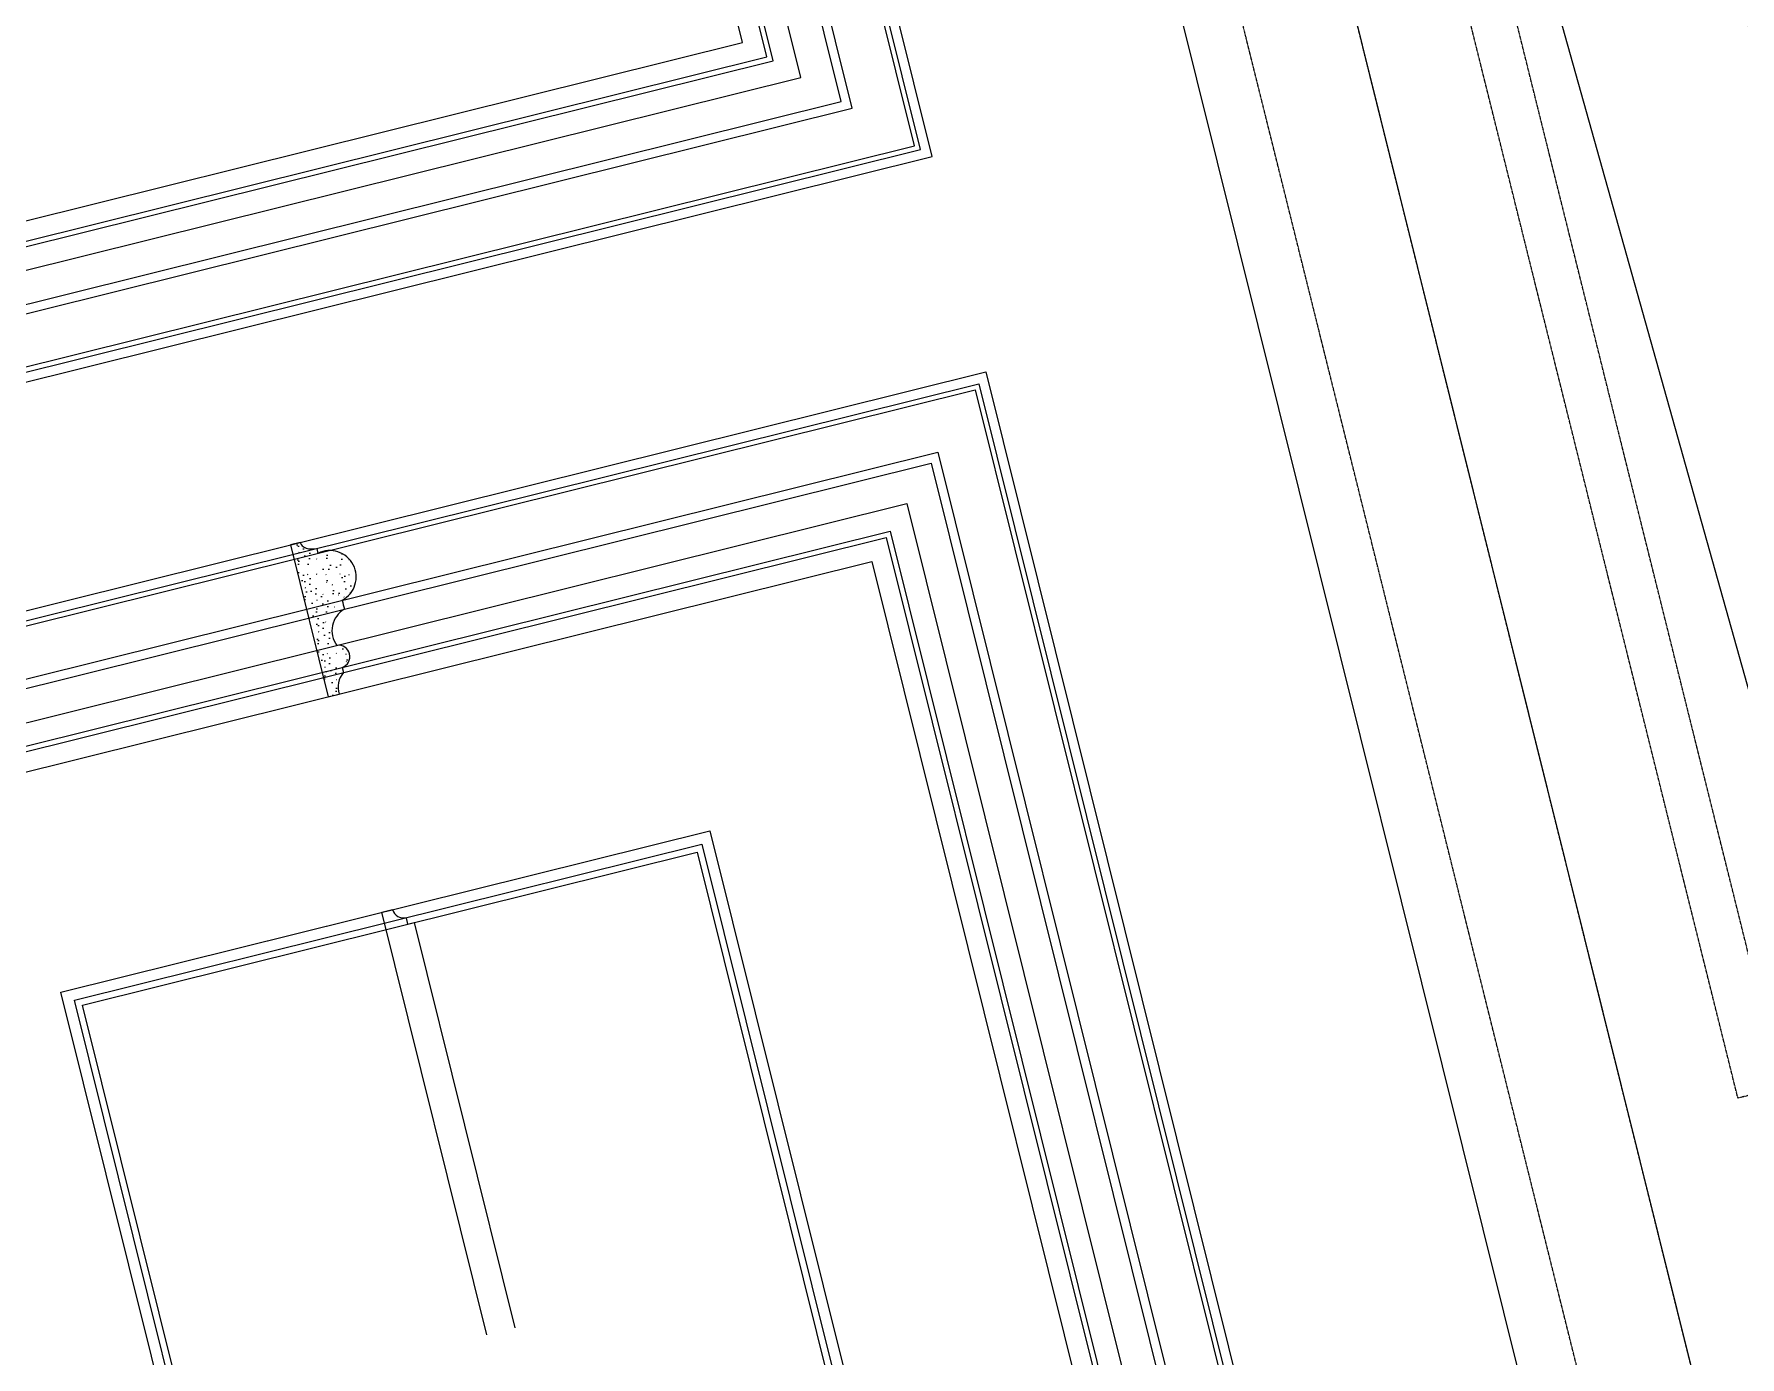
# Model space of a CAD drawing. Header units: inches. Extents: x 122939 to 389145, y 29603 to 574065.
# Drawn here: x 350953 to 351721, y 509107 to 509703 of the extents above; entities that cross this region are included whole.
import ezdxf

# ---------------------------------------------------------------- set-up
doc = ezdxf.new("R2010")
doc.units = ezdxf.units.IN
doc.header["$MEASUREMENT"] = 0
doc.linetypes.add('HIDDEN', pattern=[0.375, 0.25, -0.125])
for name, color, linetype in [('A-WALL', 7, 'Continuous'), ('FURNITURE', 252, 'Continuous'), ('gypsum', 31, 'Continuous'), ('GYPSUM SECTION', 6, 'Continuous')]:
    doc.layers.add(name, color=color, linetype=linetype)
doc.layers.add('Fabric', color=253, linetype='Continuous', lineweight=0)
doc.layers.add('GRC', color=41, linetype='Continuous', lineweight=0)

# ---------------------------------------------------------------- blocks, each defined once
blk = doc.blocks.new('M1')
at = {"layer": 'gypsum', "linetype": 'Continuous'}
h = blk.add_hatch(dxfattribs=at)
h.set_pattern_fill('GYPSUM', color=251, scale=36.842105, style=0, pattern_type=2)
h.set_pattern_definition([(360, (273234.79, 528507.015), (2e-15, 36.8421), [0, -36.8421]), (360, (273234.527, 528503.77), (2e-15, 36.8421), [0, -36.8421]), (360, (273237.11, 528504.44), (2e-15, 36.8421), [0, -36.8421]), (315, (273237.37, 528509.747), (36.8421, -9e-15), [0.2358, -51.8668]), (360, (273235.53, 528509.4), (2e-15, 36.8421), [0, -36.8421]), (360, (273235.53, 528509.4), (2e-15, 36.8421), [0, -36.8421]), (315, (273242.219, 528506.049), (36.8421, -9e-15), [0.2358, -51.8668]), (360, (273242.8, 528506.687), (2e-15, 36.8421), [0, -36.8421]), (360, (273242.8, 528506.687), (2e-15, 36.8421), [0, -36.8421]), (360, (273239.94, 528504.064), (2e-15, 36.8421), [0, -36.8421]), (315, (273244.39, 528504.474), (36.8421, -9e-15), [0.2358, -51.8668]), (315, (273244.39, 528504.474), (36.8421, -9e-15), [0.2358, -51.8668]), (315, (273242.807, 528509.432), (36.8421, -9e-15), [0.2358, -51.8668]), (315, (273242.807, 528509.432), (36.8421, -9e-15), [0.2358, -51.8668]), (360, (273243.383, 528510.347), (2e-15, 36.8421), [0, -36.8421]), (360, (273240.827, 528510.954), (2e-15, 36.8421), [0, -36.8421]), (360, (273246.932, 528510.374), (2e-15, 36.8421), [0, -36.8421]), (360, (273244.505, 528511.947), (2e-15, 36.8421), [0, -36.8421]), (360, (273234.93, 528514.797), (2e-15, 36.8421), [0, -36.8421]), (315, (273239.017, 528516.243), (36.8421, -9e-15), [0.2358, -51.8668]), (315, (273239.017, 528516.243), (36.8421, -9e-15), [0.2358, -51.8668]), (360, (273236.827, 528519.467), (2e-15, 36.8421), [0, -36.8421]), (360, (273236.09, 528517.082), (2e-15, 36.8421), [0, -36.8421]), (360, (273235.245, 528524.425), (2e-15, 36.8421), [0, -36.8421]), (360, (273234.507, 528522.04), (2e-15, 36.8421), [0, -36.8421]), (315, (273239.005, 528526.003), (36.8421, -9e-15), [0.2358, -51.8668]), (315, (273239.005, 528526.003), (36.8421, -9e-15), [0.2358, -51.8668]), (360, (273243.625, 528515.488), (2e-15, 36.8421), [0, -36.8421]), (315, (273244.105, 528519.5), (36.8421, -9e-15), [0.2358, -51.8668]), (360, (273244.096, 528516.754), (2e-15, 36.8421), [0, -36.8421]), (360, (273244.096, 528516.754), (2e-15, 36.8421), [0, -36.8421]), (315, (273242.523, 528524.457), (36.8421, -9e-15), [0.2358, -51.8668]), (315, (273241.934, 528521.074), (36.8421, -9e-15), [0.2358, -51.8668]), (315, (273241.934, 528521.074), (36.8421, -9e-15), [0.2358, -51.8668]), (315, (273241.934, 528521.074), (36.8421, -9e-15), [0.2358, -51.8668]), (315, (273235.012, 528526.818), (36.8421, -9e-15), [0.2358, -51.8668]), (315, (273235.012, 528526.818), (36.8421, -9e-15), [0.2358, -51.8668]), (360, (273236.565, 528531.054), (2e-15, 36.8421), [0, -36.8421]), (360, (273236.143, 528538.297), (2e-15, 36.8421), [0, -36.8421]), (360, (273235.88, 528535.053), (2e-15, 36.8421), [0, -36.8421]), (360, (273238.463, 528535.724), (2e-15, 36.8421), [0, -36.8421]), (360, (273237.725, 528533.34), (2e-15, 36.8421), [0, -36.8421]), (315, (273240.653, 528532.5), (36.8421, -9e-15), [0.2358, -51.8668]), (360, (273242.463, 528527.21), (2e-15, 36.8421), [0, -36.8421]), (360, (273242.463, 528527.21), (2e-15, 36.8421), [0, -36.8421]), (360, (273245.26, 528531.744), (2e-15, 36.8421), [0, -36.8421]), (360, (273245.02, 528526.604), (2e-15, 36.8421), [0, -36.8421]), (360, (273246.14, 528528.203), (2e-15, 36.8421), [0, -36.8421]), (315, (273243.57, 528537.33), (36.8421, -9e-15), [0.2358, -51.8668]), (315, (273243.57, 528537.33), (36.8421, -9e-15), [0.2358, -51.8668]), (315, (273245.74, 528535.755), (36.8421, -9e-15), [0.2358, -51.8668]), (360, (273244.15, 528537.97), (2e-15, 36.8421), [0, -36.8421]), (360, (273245.732, 528533.01), (2e-15, 36.8421), [0, -36.8421]), (360, (273245.732, 528533.01), (2e-15, 36.8421), [0, -36.8421]), (315, (273250.58, 528503.512), (36.8421, -9e-15), [0.2358, -51.8668]), (360, (273252.315, 528503.59), (2e-15, 36.8421), [0, -36.8421]), (360, (273250.403, 528505.074), (2e-15, 36.8421), [0, -36.8421]), (360, (273250.403, 528505.074), (2e-15, 36.8421), [0, -36.8421]), (360, (273249.67, 528506.44), (2e-15, 36.8421), [0, -36.8421]), (360, (273255.97, 528506.47), (2e-15, 36.8421), [0, -36.8421]), (360, (273252.787, 528504.855), (2e-15, 36.8421), [0, -36.8421]), (360, (273253.86, 528506.66), (2e-15, 36.8421), [0, -36.8421]), (315, (273248.997, 528508.316), (36.8421, -9e-15), [0.2358, -51.8668]), (315, (273248.997, 528508.316), (36.8421, -9e-15), [0.2358, -51.8668]), (360, (273248.917, 528513.175), (2e-15, 36.8421), [0, -36.8421]), (315, (273253.693, 528508.798), (36.8421, -9e-15), [0.2358, -51.8668]), (360, (273254.39, 528511.43), (2e-15, 36.8421), [0, -36.8421]), (360, (273256.972, 528512.1), (2e-15, 36.8421), [0, -36.8421]), (360, (273256.235, 528509.715), (2e-15, 36.8421), [0, -36.8421]), (360, (273256.235, 528509.715), (2e-15, 36.8421), [0, -36.8421]), (360, (273253.26, 528512.057), (2e-15, 36.8421), [0, -36.8421]), (315, (273260.745, 528503.918), (36.8421, -9e-15), [0.2358, -51.8668]), (315, (273260.745, 528503.918), (36.8421, -9e-15), [0.2358, -51.8668]), (360, (273257.817, 528504.757), (2e-15, 36.8421), [0, -36.8421]), (360, (273265.352, 528503.162), (2e-15, 36.8421), [0, -36.8421]), (315, (273260.16, 528513.538), (36.8421, -9e-15), [0.2358, -51.8668]), (360, (273258.555, 528507.14), (2e-15, 36.8421), [0, -36.8421]), (360, (273258.555, 528507.14), (2e-15, 36.8421), [0, -36.8421]), (315, (273264.25, 528512.132), (36.8421, -9e-15), [0.2358, -51.8668]), (315, (273263.662, 528508.748), (36.8421, -9e-15), [0.2358, -51.8668]), (360, (273264.24, 528509.387), (2e-15, 36.8421), [0, -36.8421]), (360, (273264.24, 528509.387), (2e-15, 36.8421), [0, -36.8421]), (360, (273264.24, 528509.387), (2e-15, 36.8421), [0, -36.8421]), (315, (273265.833, 528507.173), (36.8421, -9e-15), [0.2358, -51.8668]), (315, (273265.833, 528507.173), (36.8421, -9e-15), [0.2358, -51.8668]), (360, (273265.824, 528504.43), (2e-15, 36.8421), [0, -36.8421]), (315, (273270.44, 528511.016), (36.8421, -9e-15), [0.2358, -51.8668]), (315, (273270.44, 528511.016), (36.8421, -9e-15), [0.2358, -51.8668]), (360, (273271.113, 528509.14), (2e-15, 36.8421), [0, -36.8421]), (315, (273250.35, 528539.598), (36.8421, -9e-15), [0.2358, -51.8668]), (315, (273250.35, 528539.598), (36.8421, -9e-15), [0.2358, -51.8668]), (315, (273250.296, 528518.383), (36.8421, -9e-15), [0.2358, -51.8668]), (360, (273252.573, 528516.056), (2e-15, 36.8421), [0, -36.8421]), (360, (273249.39, 528514.44), (2e-15, 36.8421), [0, -36.8421]), (360, (273249.39, 528514.44), (2e-15, 36.8421), [0, -36.8421]), (315, (273256.168, 528514.352), (36.8421, -9e-15), [0.2358, -51.8668]), (315, (273256.168, 528514.352), (36.8421, -9e-15), [0.2358, -51.8668]), (360, (273253.38, 528519.706), (2e-15, 36.8421), [0, -36.8421]), (360, (273254.42, 528514.342), (2e-15, 36.8421), [0, -36.8421]), (315, (273248.713, 528523.341), (36.8421, -9e-15), [0.2358, -51.8668]), (360, (273250.12, 528520.1), (2e-15, 36.8421), [0, -36.8421]), (360, (273249.385, 528521.467), (2e-15, 36.8421), [0, -36.8421]), (360, (273249.385, 528521.467), (2e-15, 36.8421), [0, -36.8421]), (315, (273254.757, 528524.914), (36.8421, -9e-15), [0.2358, -51.8668]), (360, (273253.85, 528520.972), (2e-15, 36.8421), [0, -36.8421]), (360, (273253.575, 528521.685), (2e-15, 36.8421), [0, -36.8421]), (360, (273253.575, 528521.685), (2e-15, 36.8421), [0, -36.8421]), (360, (273257.72, 528518.59), (2e-15, 36.8421), [0, -36.8421]), (315, (273261.81, 528520.034), (36.8421, -9e-15), [0.2358, -51.8668]), (360, (273263.62, 528514.745), (2e-15, 36.8421), [0, -36.8421]), (360, (273263.62, 528514.745), (2e-15, 36.8421), [0, -36.8421]), (360, (273258.88, 528520.873), (2e-15, 36.8421), [0, -36.8421]), (360, (273257.3, 528525.83), (2e-15, 36.8421), [0, -36.8421]), (360, (273257.035, 528522.588), (2e-15, 36.8421), [0, -36.8421]), (360, (273259.62, 528523.258), (2e-15, 36.8421), [0, -36.8421]), (315, (273264.726, 528524.865), (36.8421, -9e-15), [0.2358, -51.8668]), (360, (273265.306, 528525.503), (2e-15, 36.8421), [0, -36.8421]), (360, (273265.306, 528525.503), (2e-15, 36.8421), [0, -36.8421]), (360, (273248.568, 528526.63), (2e-15, 36.8421), [0, -36.8421]), (360, (273251.025, 528530.698), (2e-15, 36.8421), [0, -36.8421]), (360, (273250.553, 528529.43), (2e-15, 36.8421), [0, -36.8421]), (360, (273255.452, 528527.546), (2e-15, 36.8421), [0, -36.8421]), (360, (273254.895, 528528.314), (2e-15, 36.8421), [0, -36.8421]), (360, (273254.21, 528532.313), (2e-15, 36.8421), [0, -36.8421]), (360, (273256.055, 528530.6), (2e-15, 36.8421), [0, -36.8421]), (315, (273251.93, 528534.64), (36.8421, -9e-15), [0.2358, -51.8668]), (360, (273251.755, 528536.356), (2e-15, 36.8421), [0, -36.8421]), (360, (273251.755, 528536.356), (2e-15, 36.8421), [0, -36.8421]), (360, (273251.02, 528537.723), (2e-15, 36.8421), [0, -36.8421]), (360, (273256.55, 528534.96), (2e-15, 36.8421), [0, -36.8421]), (360, (273256.08, 528533.695), (2e-15, 36.8421), [0, -36.8421]), (360, (273255.21, 528537.942), (2e-15, 36.8421), [0, -36.8421]), (315, (273258.87, 528528.342), (36.8421, -9e-15), [0.2358, -51.8668]), (360, (273258.036, 528528.216), (2e-15, 36.8421), [0, -36.8421]), (360, (273260.42, 528532.578), (2e-15, 36.8421), [0, -36.8421]), (360, (273260.42, 528532.578), (2e-15, 36.8421), [0, -36.8421]), (315, (273265.315, 528528.248), (36.8421, -9e-15), [0.2358, -51.8668]), (315, (273262.862, 528527.527), (36.8421, -9e-15), [0.2358, -51.8668]), (315, (273262.862, 528527.527), (36.8421, -9e-15), [0.2358, -51.8668]), (315, (273262.862, 528527.527), (36.8421, -9e-15), [0.2358, -51.8668]), (315, (273257.458, 528538.904), (36.8421, -9e-15), [0.2358, -51.8668]), (360, (273259.735, 528536.577), (2e-15, 36.8421), [0, -36.8421]), (360, (273259.735, 528536.577), (2e-15, 36.8421), [0, -36.8421]), (315, (273264.51, 528534.024), (36.8421, -9e-15), [0.2358, -51.8668]), (315, (273264.51, 528534.024), (36.8421, -9e-15), [0.2358, -51.8668]), (360, (273262.32, 528537.247), (2e-15, 36.8421), [0, -36.8421]), (360, (273261.582, 528534.863), (2e-15, 36.8421), [0, -36.8421]), (360, (273269.723, 528514.165), (2e-15, 36.8421), [0, -36.8421]), (360, (273266.416, 528519.28), (2e-15, 36.8421), [0, -36.8421]), (360, (273266.175, 528514.138), (2e-15, 36.8421), [0, -36.8421]), (360, (273267.296, 528515.738), (2e-15, 36.8421), [0, -36.8421]), (315, (273266.897, 528523.29), (36.8421, -9e-15), [0.2358, -51.8668]), (360, (273266.888, 528520.545), (2e-15, 36.8421), [0, -36.8421]), (360, (273266.888, 528520.545), (2e-15, 36.8421), [0, -36.8421]), (360, (273268.875, 528528.128), (2e-15, 36.8421), [0, -36.8421]), (360, (273266.32, 528528.734), (2e-15, 36.8421), [0, -36.8421]), (360, (273269.997, 528529.727), (2e-15, 36.8421), [0, -36.8421]), (315, (273269.598, 528537.28), (36.8421, -9e-15), [0.2358, -51.8668]), (315, (273267.427, 528538.854), (36.8421, -9e-15), [0.2358, -51.8668]), (360, (273269.59, 528534.534), (2e-15, 36.8421), [0, -36.8421]), (360, (273269.117, 528533.27), (2e-15, 36.8421), [0, -36.8421]), (360, (273269.117, 528533.27), (2e-15, 36.8421), [0, -36.8421]), (360, (273269.117, 528533.27), (2e-15, 36.8421), [0, -36.8421]), (360, (273260, 528539.82), (2e-15, 36.8421), [0, -36.8421]), (360, (273268.006, 528539.493), (2e-15, 36.8421), [0, -36.8421])])
edge = h.paths.add_edge_path()
edge.add_arc((272491.1, 527822.19), 11.88, 283.94609, 462.71632)
edge.add_line((272488.49, 527833.78), (272488.49, 527836.1))
edge.add_ellipse((272488.49, 527840.44), major_axis=(-6.53, 0), ratio=0.663806, start_angle=0, end_angle=90, ccw=False)
edge.add_line((272481.96, 527840.44), (272477.37, 527840.44))
edge.add_line((272477.37, 527840.44), (272477.37, 527769.98))
edge.add_line((272477.37, 527769.98), (272482.47, 527769.98))
edge.add_arc((272492.17, 527770.83), 9.73, 123.92059, 185.05545, ccw=False)
edge.add_line((272486.74, 527778.91), (272486.74, 527781.29))
edge.add_arc((272486.19, 527786.41), 5.15, 276.04421, 443.95579)
edge.add_arc((272497.07, 527795.81), 11.18, 106.11588, 202.45478, ccw=False)
edge.add_spline(control_points=[(272493.97, 527806.55), (272493.97, 527807.92), (272493.97, 527809.29), (272493.97, 527810.66)], knot_values=[0, 0, 0, 0, 0.167192, 0.167192, 0.167192, 0.167192], degree=3, periodic=0)
for p, q in [((272477.37, 527840.44), (272477.37, 527769.98)), ((272481.96, 527840.44), (272477.37, 527840.44)), ((272488.49, 527836.1), (272488.49, 527833.78)), ((272486.74, 527781.29), (272486.74, 527778.91)), ((272477.37, 527769.98), (272482.47, 527769.98))]:
    blk.add_line(p, q, dxfattribs=at)
for centre, radius, start, end in [((272491.1, 527822.19), 11.88, 283.94609, 102.71633), ((272497.07, 527795.81), 11.18, 106.11588, 202.45478), ((272486.19, 527786.41), 5.15, 276.04421, 83.95579), ((272492.17, 527770.83), 9.73, 123.92059, 185.05545)]:
    blk.add_arc(centre, radius, start, end, dxfattribs=at)
blk.add_ellipse((272488.49, 527840.44), major_axis=(-6.53, 0), ratio=0.663806, start_param=0, end_param=1.570796, dxfattribs=at)
blk.add_spline([(272493.97, 527810.66), (272493.97, 527806.55)], degree=3, dxfattribs=at)
blk = doc.blocks.new('win1')
at = {"color": 252, "linetype": 'HIDDEN', "ltscale": 0.5, "elevation": 0}
for points in [[(0, 2848.83), (1150, 2848.83), (1150, -101.17), (0, -101.17)], [(99.59, 2298.59), (1050.41, 2298.59), (1050.41, 398.59), (99.59, 398.59)], [(119.84, 2278.34), (1030.16, 2278.34), (1030.16, 418.83), (119.84, 418.83)]]:
    blk.add_lwpolyline(points, close=True, dxfattribs=at)
blk.add_lwpolyline([(50, 2798.83), (1100, 2798.83), (1100, -101.17), (50, -101.17), (50, 2798.83), (1100, 2798.83), (1100, -101.17)], dxfattribs=at)
blk = doc.blocks.new('EMBRASSE 2')
at = {"layer": 'FURNITURE', "color": 40, "lineweight": 0, "ltscale": 1000}
for points in [[(4984.63, -9423.34, 0), (4985.11, -9413.93, 0), (4987.6, -9400.27, 0), (4988.77, -9397.64, 0), (4989.13, -9392.44, 0), (4987.96, -9391.03, 0), (4989.67, -9397.17, 0), (4983.44, -9407.14, 0), (4986.55, -9414.14, 0), (4983.93, -9417, 0), (4981.93, -9419.66, 0), (4981.76, -9422.51, 0), (4983.14, -9423.71, 0), (4984.63, -9423.34, 0)], [(4984.63, -9433.05, 0), (4985.11, -9423.64, 0), (4987.6, -9409.98, 0), (4988.77, -9407.35, 0), (4989.13, -9402.16, 0), (4987.96, -9400.74, 0), (4989.67, -9406.89, 0), (4983.44, -9416.85, 0), (4986.55, -9423.85, 0), (4983.93, -9426.72, 0), (4981.93, -9429.38, 0), (4981.76, -9432.22, 0), (4983.14, -9433.42, 0), (4984.63, -9433.05, 0)]]:
    blk.add_spline(points, degree=3, dxfattribs=at)
blk = doc.blocks.new('curtain')
at = {"layer": 'Fabric', "lineweight": 0, "elevation": 0}
blk.add_lwpolyline([(-1083.83, 74.31), (-1113.19, 1056.93)], dxfattribs=at)
at = {"layer": 'GRC', "color": 1, "lineweight": 0, "xscale": -1, "rotation": 359.9999999999989}
blk.add_blockref('EMBRASSE 2', (3957.44, 10377.25, 0), dxfattribs=at)

msp = doc.modelspace()

# ---------------------------------------------------------------- linework, layer by layer
at = {"layer": 'A-WALL', "elevation": 0}
msp.add_lwpolyline([(351109.643, 511473.122), (352128.579, 511726.632), (352811.846, 508980.367), (351792.909, 508726.857)], close=True, dxfattribs=at)
at = {"layer": 'gypsum'}
msp.add_line((351690.189, 508824.959, -0.001), (351035.611, 511455.916, 0), dxfattribs=at)
at = {"layer": 'gypsum', "elevation": 0.001}
for points in [[(350734.658, 509492.827), (351357.674, 509647.833), (350950.044, 511286.229), (350327.028, 511131.223)], [(350737.819, 509498.083), (351352.418, 509650.995), (350946.883, 511280.973), (350332.283, 511128.062)], [(350739.513, 509500.9), (351349.602, 509652.689), (350945.189, 511278.157), (350335.1, 511126.367)], [(350756.365, 509528.914), (351321.588, 509669.54), (350928.337, 511250.143), (350363.114, 511109.516)], [(350759.358, 509533.89), (351316.612, 509672.534), (350925.344, 511245.166), (350368.09, 511106.522)], [(350770.305, 509552.088), (351298.414, 509683.48), (350914.397, 511226.968), (350386.288, 511095.576)], [(350777.777, 509564.509), (351285.993, 509690.952), (350906.925, 511214.548), (350398.709, 511088.104)], [(350779.51, 509567.39), (351283.112, 509692.685), (350905.192, 511211.666), (350401.59, 511086.371)], [(350786.023, 509578.217), (351272.285, 509699.198), (350898.679, 511200.839), (350412.417, 511079.858)], [(350758.801, 509395.786), (351381.818, 509550.791), (351545.709, 508892.061), (350922.692, 508737.055)], [(350764.057, 509392.624), (351378.656, 509545.535), (351540.453, 508895.223), (350925.854, 508742.311)], [(350766.874, 509390.93), (351376.962, 509542.719), (351537.637, 508896.917), (350927.548, 508745.128)], [(350794.887, 509374.079), (351360.111, 509514.705), (351509.623, 508913.768), (350944.4, 508773.141)], [(350799.864, 509371.085), (351357.117, 509509.729), (351504.647, 508916.762), (350947.393, 508778.118)], [(350818.062, 509360.138), (351346.171, 509491.531), (351486.449, 508927.708), (350958.34, 508796.316)], [(350830.483, 509352.667), (351338.699, 509479.11), (351474.028, 508935.18), (350965.811, 508808.736)], [(350833.364, 509350.933), (351336.966, 509476.229), (351471.147, 508936.913), (350967.545, 508811.618)], [(350844.191, 509344.421), (351330.453, 509465.402), (351460.32, 508943.426), (350974.058, 508822.445)], [(350844.191, 509344.421), (351330.453, 509465.402), (351460.32, 508943.426), (350974.058, 508822.445)], [(350965.376, 509271.523), (351257.555, 509344.217), (351339.134, 509016.324), (351046.955, 508943.63)], [(350971.427, 509267.883), (351253.915, 509338.166), (351333.084, 509019.964), (351050.595, 508949.681)], [(350975.062, 509265.696), (351251.729, 509334.53), (351329.448, 509022.15), (351052.782, 508953.316)]]:
    msp.add_lwpolyline(points, close=True, dxfattribs=at)
msp.add_lwpolyline([(351157.154, 509117.25), (351109.83, 509307.463), (351114.682, 509308.67, 0.3946714), (351120.739, 509305.032), (351121.464, 509302.121), (351124.375, 509302.845), (351169.77, 509120.389)], format="xyb", dxfattribs=at)

# ---------------------------------------------------------------- block references
at = {"rotation": 13.97142328298568}
msp.add_blockref('curtain', (352957.435, 509018.612, 0), dxfattribs=at)
at = {"layer": 'GRC', "rotation": 13.97142328298565}
msp.add_blockref('win1', (351719.962, 508812.958, 0), dxfattribs=at)
at = {"layer": 'GYPSUM SECTION', "lineweight": 0, "rotation": 13.97142328298569}
msp.add_blockref('M1', (214092.902, -68538.434, 0.001), dxfattribs=at)

doc.saveas('drawing.dxf')
